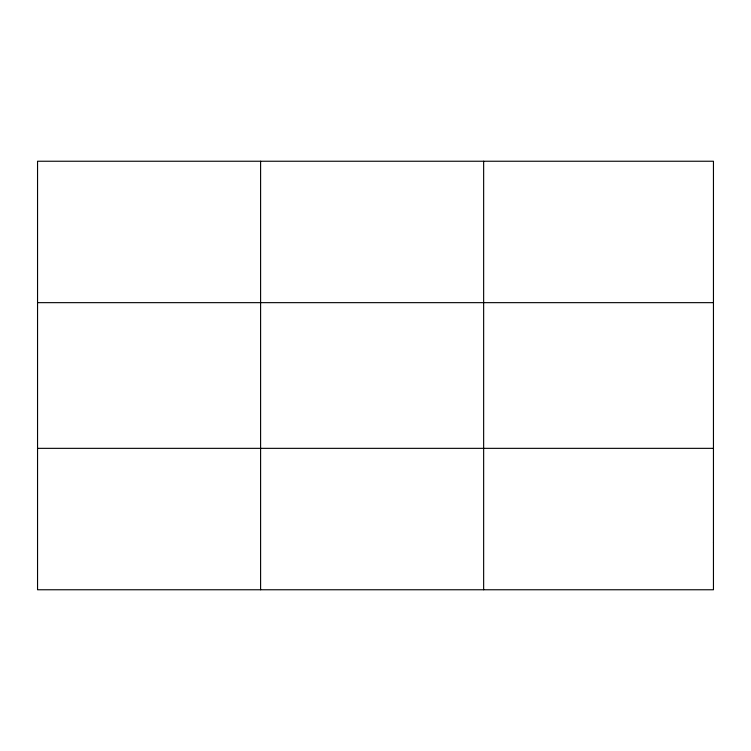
<?xml version="1.0" encoding="UTF-8"?>
<svg xmlns="http://www.w3.org/2000/svg" width="751" height="751" viewBox="0 0 751 751"><rect width="100%" height="100%" fill="white"/><g stroke="black" fill="none" stroke-linecap="round" stroke-linejoin="round"><path stroke-width="1.13" d="M260.597 161.24L260.597 589.76M483.644 161.24L483.644 589.76M37.55 302.653L713.45 302.653M37.55 448.347L713.45 448.347M713.45 542.616L713.45 589.76L37.55 589.76L37.55 161.24L713.45 161.24L713.45 542.616"/></g></svg>
